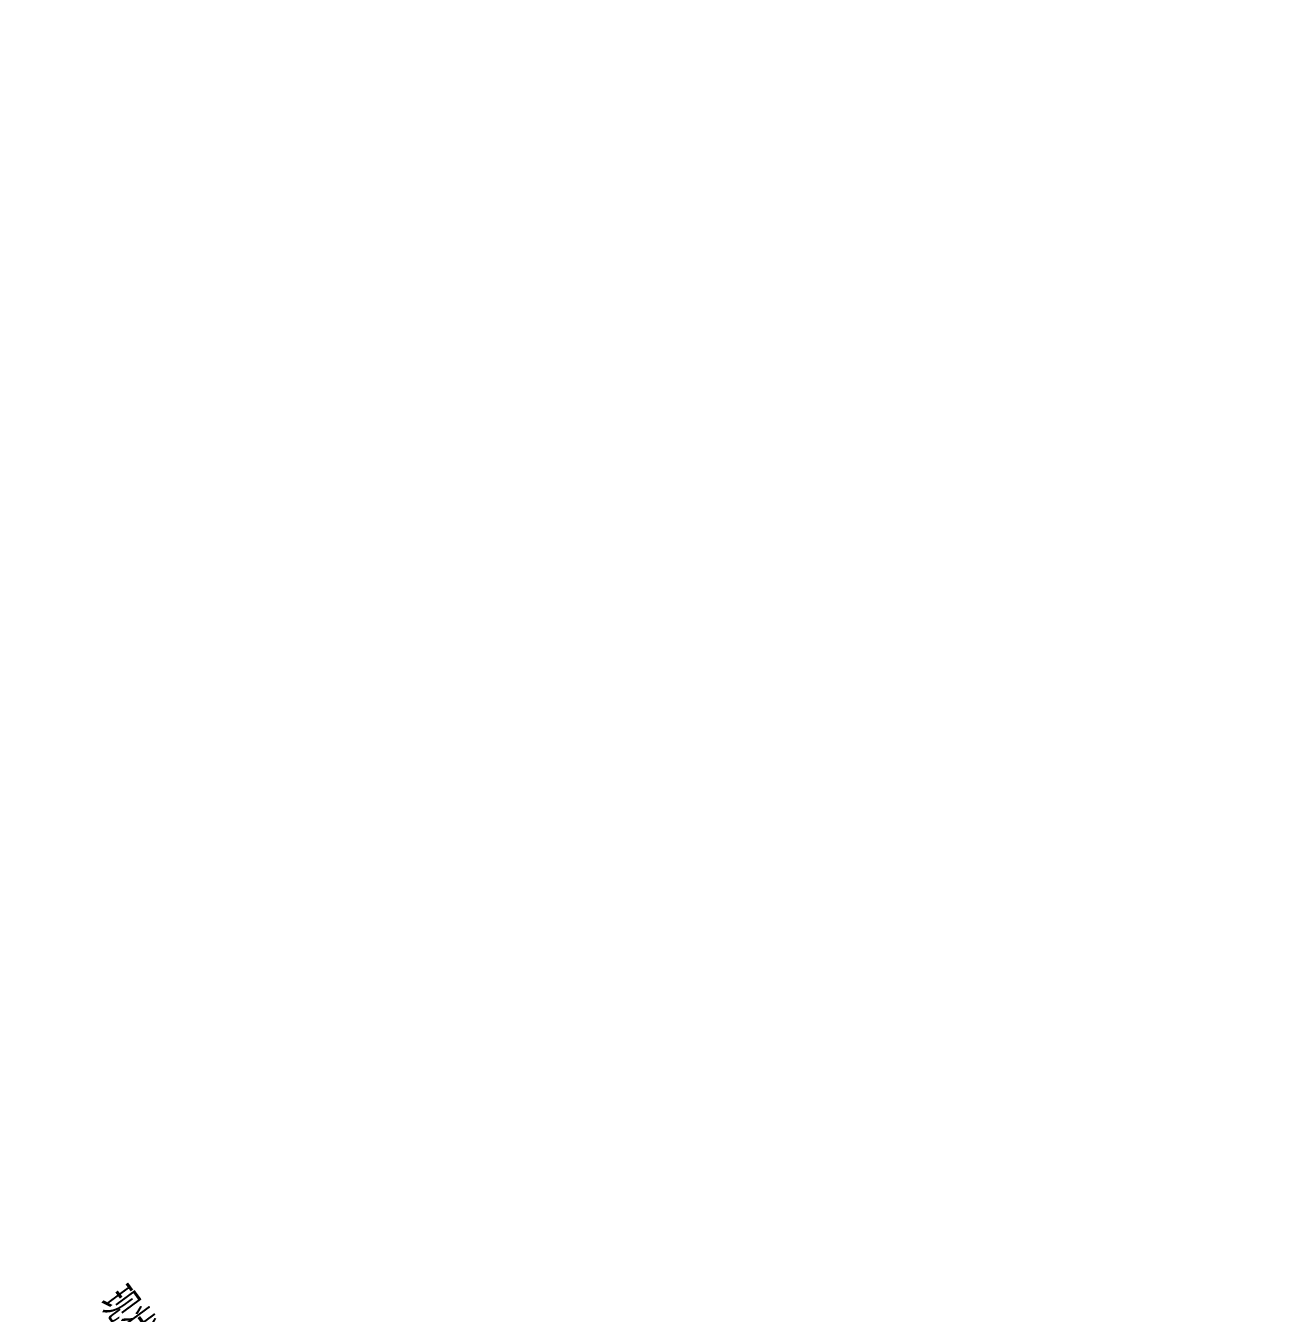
# Model space of a CAD drawing. Header units: millimetres. Extents: x 523446 to 528898, y 388189 to 392165.
# Drawn here: x 524366.5 to 524433.8, y 390584 to 390652.8 of the extents above; entities that cross this region are included whole.
import ezdxf

# ---------------------------------------------------------------- set-up
doc = ezdxf.new("R2010")
doc.units = ezdxf.units.MM
doc.linetypes.add('ACAD_ISO04W100', pattern=[30, 24, -3, 0, -3])
doc.linetypes.add('白色虚线3米', pattern=[6, 3, -3])
doc.layers.add('0-现状交通设施2018', color=7, linetype='Continuous', lineweight=0)
doc.layers.add('000-scy-车道标线(实)', color=7, linetype='Continuous', lineweight=40)
for name, color, linetype in [('000-scy-道路标线', 122, '白色虚线3米'), ('MEDS道路平面中线-GSS', 7, 'Continuous'), ('车行道边线', 5, 'ACAD_ISO04W100')]:
    doc.layers.add(name, color=color, linetype=linetype)
doc.styles.add('HZTXT_S', font='TXT_S.shx', dxfattribs={"width": 0.75, "bigfont": 'HZTXT.shx'})

msp = doc.modelspace()

# ---------------------------------------------------------------- linework, layer by layer
at = {"layer": '000-scy-车道标线(实)', "color": 4, "linetype": 'ByBlock', "lineweight": 0, "ltscale": 0.5}
for points in [[(524370.749, 390573.896, 0.001063), (524322.921, 390633.681)], [(524301.287, 390616.301, 0.006273), (524397.172, 390497.126)]]:
    msp.add_lwpolyline(points, format="xyb", dxfattribs=at)
at = {"layer": '000-scy-道路标线', "linetype": 'ByBlock', "lineweight": 0, "flags": 128}
for points in [[(524304.017, 390618.491, -0.000334), (524399.525, 390498.987, -0.024228)], [(524313.668, 390639.604, -0.001207), (524368.011, 390571.715, -0.00592)]]:
    msp.add_lwpolyline(points, format="xyb", dxfattribs=at)
at = {"layer": 'MEDS道路平面中线-GSS', "color": 233, "linetype": 'ByBlock', "lineweight": 0}
msp.add_arc((510280.518, 379350.679), 18000, 38.2644536, 38.7817059, dxfattribs=at)
at = {"layer": '车行道边线', "color": 5, "linetype": 'Continuous', "lineweight": 0}
msp.add_arc((510280.518, 379350.679), 18014, 38.538186, 38.7817058, dxfattribs=at)

# ---------------------------------------------------------------- texts
at = {"layer": '0-现状交通设施2018', "linetype": 'ByBlock', "lineweight": 0, "style": 'HZTXT_S', "width": 0.7}
msp.add_text('现状视频监控', height=2, rotation=306.40652, dxfattribs=at).set_placement((524370.24, 390584.527, 22.352))

doc.saveas('drawing.dxf')
